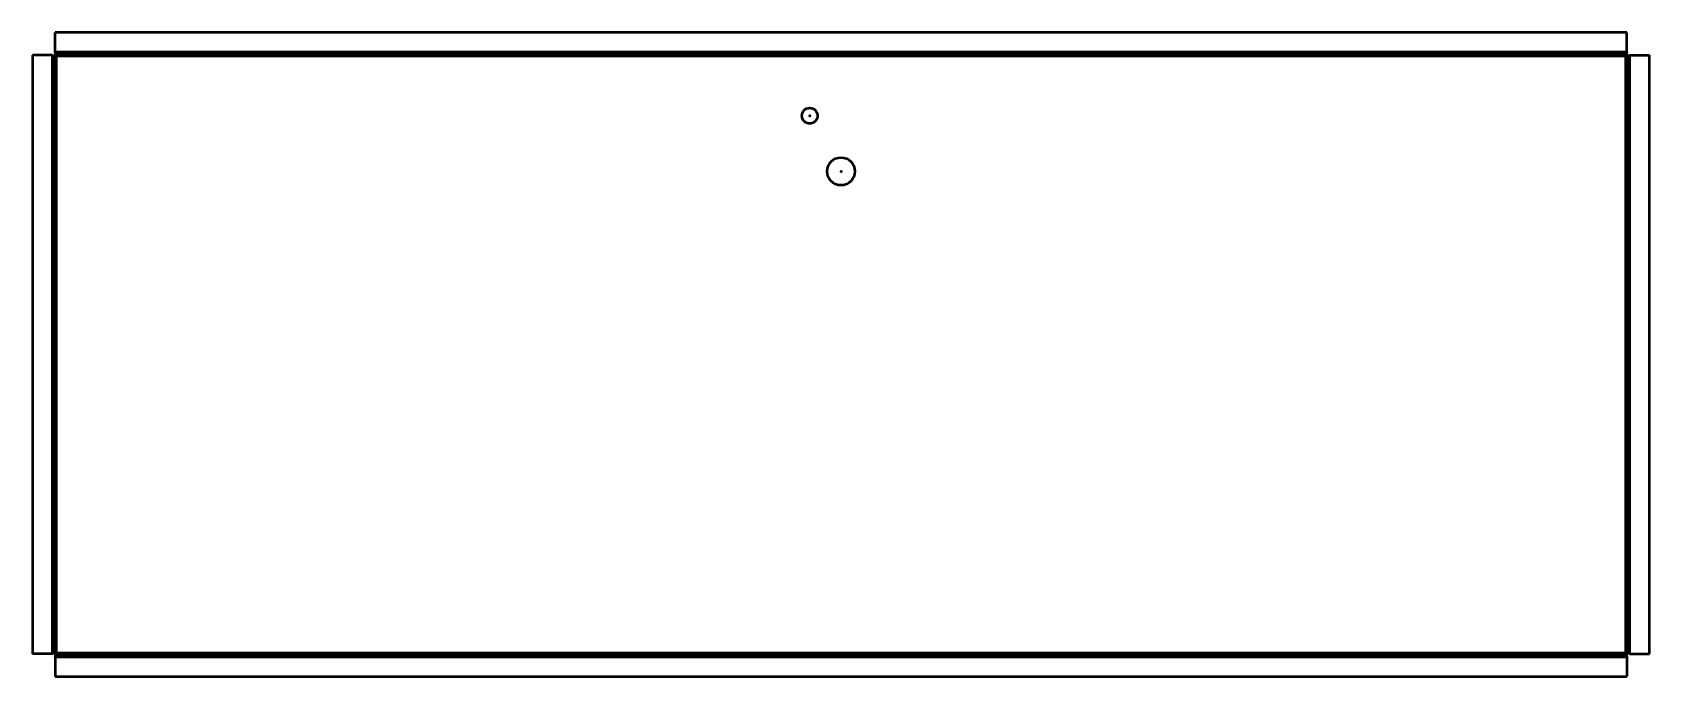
# Model space of a CAD drawing. Header units: inches. Extents: x -0.9 to 57.3, y -22.3 to 0.9.
import ezdxf

# ---------------------------------------------------------------- set-up
doc = ezdxf.new("R2010")
doc.units = ezdxf.units.IN
doc.header["$MEASUREMENT"] = 0
doc.linetypes.add('Continuo', pattern=[0])
for name, color, linetype, lineweight in [('IV_ARC_CENTERS', 7, 'Continuo', 50), ('IV_BEND_DOWN', 7, 'Continuo', 50), ('IV_INTERIOR_PROFILES', 7, 'Continuo', 50), ('IV_OUTER_PROFILE', 7, 'Continuo', 50), ('IV_TANGENT', 7, 'Continuo', 50)]:
    doc.layers.add(name, color=color, linetype=linetype, lineweight=lineweight)

msp = doc.modelspace()

# ---------------------------------------------------------------- linework, layer by layer
at = {"layer": 'IV_ARC_CENTERS'}
for p in [(27.083, -2.145), (28.208, -4.145)]:
    msp.add_point(p, dxfattribs=at)
at = {"layer": 'IV_BEND_DOWN'}
for p, q in [((-0.072, -21.471), (-0.072, 0.017)), ((-0.017, 0.072), (56.433, 0.072)), ((56.488, 0.017), (56.488, -21.471)), ((56.433, -21.525), (-0.017, -21.525))]:
    msp.add_line(p, q, dxfattribs=at)
at = {"layer": 'IV_INTERIOR_PROFILES'}
for centre, radius in [((27.083, -2.145), 0.281), ((28.208, -4.145), 0.5)]:
    msp.add_circle(centre, radius, dxfattribs=at)
at = {"layer": 'IV_OUTER_PROFILE'}
for p, q in [((56.45, 0.852), (-0.035, 0.852)), ((-0.035, 0.144), (-0.035, 0.852)), ((56.45, 0.144), (56.45, 0.852)), ((-0.144, 0.035), (-0.852, 0.035)), ((-0.852, 0.035), (-0.852, -21.488)), ((-0.144, 0.035), (0, 0)), ((0, 0), (-0.035, 0.144)), ((56.45, 0.144), (56.416, 0)), ((56.416, 0), (56.56, 0.035)), ((56.56, 0.035), (57.268, 0.035)), ((57.268, -21.488), (57.268, 0.035)), ((-0.144, -21.488), (-0.852, -21.488)), ((0, -21.453), (-0.144, -21.488)), ((-0.035, -21.598), (0, -21.453)), ((56.416, -21.453), (56.45, -21.598)), ((56.56, -21.488), (56.416, -21.453)), ((56.56, -21.488), (57.268, -21.488)), ((-0.035, -21.598), (-0.035, -22.305)), ((56.45, -21.598), (56.45, -22.305)), ((-0.035, -22.305), (56.45, -22.305))]:
    msp.add_line(p, q, dxfattribs=at)
at = {"layer": 'IV_TANGENT'}
for p, q in [((-0.144, 0.035), (-0.144, -21.488)), ((56.45, 0.144), (-0.035, 0.144)), ((56.416, 0), (0, 0)), ((0, 0), (0, -21.453)), ((56.56, -21.488), (56.56, 0.035)), ((56.416, -21.453), (56.416, 0)), ((0, -21.453), (56.416, -21.453)), ((-0.035, -21.598), (56.45, -21.598))]:
    msp.add_line(p, q, dxfattribs=at)

doc.saveas('drawing.dxf')
